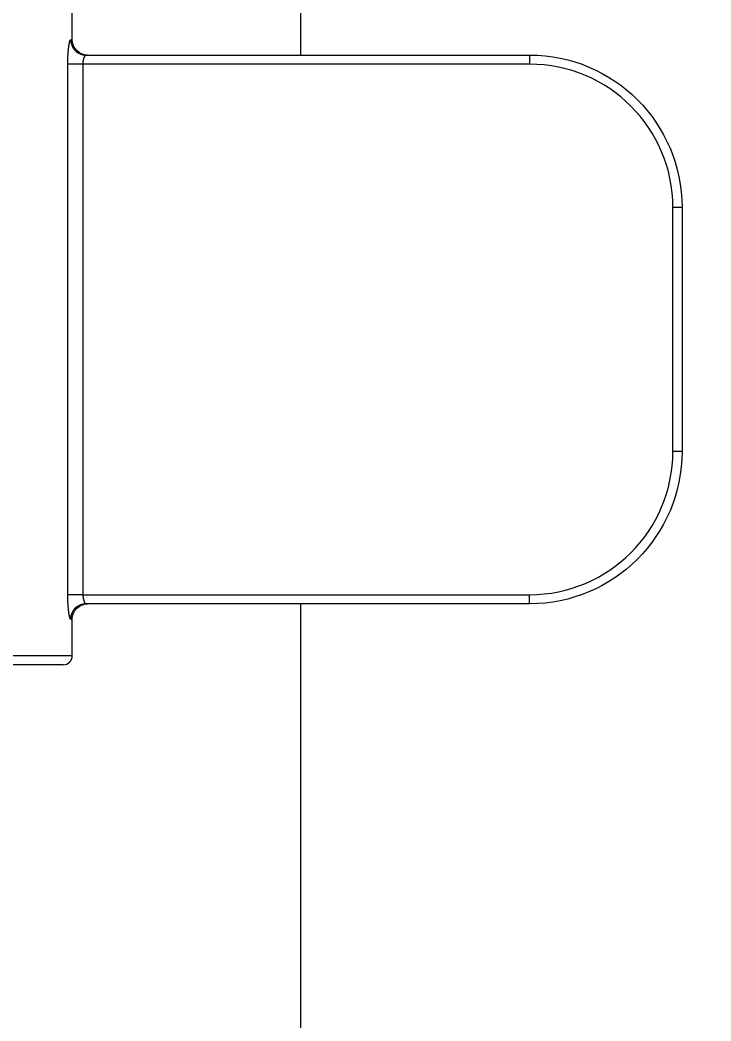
# Model space of a CAD drawing. Extents: x 14045 to 14886, y -16070 to -15475.
# Drawn here: x 14247.28 to 14269.95, y -15740.3 to -15707.47 of the extents above; entities that cross this region are included whole.
import ezdxf

# ---------------------------------------------------------------- set-up
doc = ezdxf.new("R2010")
doc.units = 0
doc.header["$MEASUREMENT"] = 0
doc.layers.get('0').update_dxf_attribs({"color": 3, "linetype": 'CONTINUOUS'})
doc.layers.add('DIM_', color=6, linetype='CONTINUOUS', lineweight=9)
doc.styles.get("Standard").update_dxf_attribs({"font": ''})
doc.styles.get('Standard').set_extended_font_data('Gulim')
doc.dimstyles.new('사본(2) STANDARD', dxfattribs={"dimscale": 0, "dimtxt": 5, "dimasz": 5, "dimexe": 1.25, "dimexo": 0.625, "dimgap": 1.5, "dimtad": 3, "dimtih": 1, "dimtoh": 1, "dimdec": 1, "dimzin": 9, "dimdsep": 46, "dimtxsty": 'Standard', "dimcen": 2.5, "dimclrd": 3, "dimclre": 3, "dimclrt": 4, "dimadec": 0, "dimazin": 0, "dimtfac": 1, "dimtdec": 1, "dimtmove": 0, "dimatfit": 3, "dimfxl": 1.25, "dimtfill": 1, "dimtolj": 1, "dimtzin": 0, "dimarcsym": 0})

# ---------------------------------------------------------------- blocks, each defined once
blk = doc.blocks.new('*D14')
at = {"layer": 'DIM_', "color": 3, "lineweight": -2, "transparency": 16777216}
for p, q in [((14237.123, -15644.514), (14303.387, -15644.514)), ((14302.137, -15649.514), (14302.137, -15720.494)), ((14302.137, -15799.614), (14302.137, -15728.634)), ((14261.523, -15804.614), (14303.387, -15804.614))]:
    blk.add_line(p, q, dxfattribs=at)
at = {"layer": 'DIM_', "color": 3, "transparency": 16777216}
for points in [[(14301.304, -15649.514), (14302.971, -15649.514), (14302.137, -15644.514)], [(14301.304, -15799.614), (14302.971, -15799.614), (14302.137, -15804.614)]]:
    blk.add_solid(points, dxfattribs=at)
at = {"layer": 'DIM_', "color": 4, "transparency": 16777216, "insert": (14302.137, -15724.564), "char_height": 5, "attachment_point": 5, "bg_fill": 3, "box_fill_scale": 1.25, "bg_fill_color": 256, "bg_fill_true_color": 13158600, "bg_fill_transparency": 0}
blk.add_mtext('\\A1;160.1', dxfattribs=at)

msp = doc.modelspace()

# ---------------------------------------------------------------- linework, layer by layer
at = {"linetype": 'Continuous', "lineweight": 18, "extrusion": (0, 1, 0)}
for p, q in [((14256.498, -15708.614), (14256.498, -15691.814)), ((14248.998, -15708.114), (14248.998, -15706.814)), ((14249.442, -15708.614), (14263.998, -15708.614)), ((14268.998, -15713.614), (14268.998, -15721.614)), ((14263.998, -15726.614), (14249.442, -15726.614)), ((14256.498, -15796.814), (14256.498, -15726.615)), ((14248.998, -15728.314), (14248.998, -15727.114)), ((14248.698, -15728.614), (14224.298, -15728.614))]:
    msp.add_line(p, q, dxfattribs=at)
at = {"linetype": 'Continuous', "lineweight": 13, "extrusion": (0, 1, 0)}
for p, q in [((14248.998, -15708.114), (14248.944, -15708.114)), ((14263.998, -15708.614), (14263.998, -15708.914)), ((14248.849, -15726.314), (14248.849, -15708.914)), ((14249.343, -15708.914), (14248.849, -15708.914)), ((14249.343, -15708.914), (14249.343, -15726.314)), ((14263.998, -15708.914), (14249.343, -15708.914)), ((14268.998, -15713.614), (14268.698, -15713.614)), ((14268.698, -15721.614), (14268.698, -15713.614)), ((14268.998, -15721.614), (14268.698, -15721.614)), ((14249.343, -15726.314), (14248.849, -15726.314)), ((14249.343, -15726.314), (14263.998, -15726.314)), ((14263.998, -15726.614), (14263.998, -15726.314)), ((14248.944, -15727.114), (14248.998, -15727.114)), ((14223.998, -15728.314), (14248.998, -15728.314))]:
    msp.add_line(p, q, dxfattribs=at)
at = {"linetype": 'Continuous', "lineweight": 18, "extrusion": (0, 0, -1)}
for centre, radius, start, end in [((-14249.498, -15708.114), 0.5, 270, 0), ((-14263.998, -15713.614), 5, 90, 180), ((-14263.998, -15721.614), 5, 180, 270), ((-14249.498, -15727.114), 0.5, 0, 90)]:
    msp.add_arc(centre, radius, start, end, dxfattribs=at)
at = {"linetype": 'Continuous', "lineweight": 13}
for centre, start, end in [((14263.998, -15713.614), 0, 90), ((14263.998, -15721.614), 270, 0)]:
    msp.add_arc(centre, 4.7, start, end, dxfattribs=at)
at = {"linetype": 'Continuous', "lineweight": 18}
msp.add_arc((14248.698, -15728.314), 0.3, 270, 0, dxfattribs=at)
for centre, start_param, end_param in [((14249.442, -15708.114), 1.570796, 3.141593), ((14249.442, -15727.114), 0, 1.570796)]:
    msp.add_ellipse(centre, major_axis=(0, 0.5), ratio=0.995731, start_param=start_param, end_param=end_param, dxfattribs=at)
at = {"linetype": 'Continuous', "lineweight": 13}
for points, knots in [([(14248.849, -15708.914), (14248.849, -15708.908), (14248.849, -15708.897), (14248.849, -15708.881), (14248.849, -15708.864), (14248.849, -15708.848), (14248.849, -15708.832), (14248.85, -15708.816), (14248.85, -15708.8), (14248.85, -15708.784), (14248.851, -15708.769), (14248.851, -15708.753), (14248.852, -15708.738), (14248.852, -15708.723), (14248.853, -15708.708), (14248.853, -15708.693), (14248.854, -15708.678), (14248.855, -15708.663), (14248.855, -15708.649), (14248.856, -15708.634), (14248.857, -15708.62), (14248.858, -15708.605), (14248.858, -15708.591), (14248.859, -15708.577), (14248.86, -15708.564), (14248.861, -15708.55), (14248.862, -15708.536), (14248.863, -15708.523), (14248.864, -15708.509), (14248.866, -15708.496), (14248.867, -15708.483), (14248.868, -15708.47), (14248.869, -15708.457), (14248.871, -15708.445), (14248.872, -15708.432), (14248.873, -15708.419), (14248.875, -15708.407), (14248.876, -15708.395), (14248.877, -15708.383), (14248.879, -15708.371), (14248.88, -15708.359), (14248.882, -15708.344), (14248.885, -15708.326), (14248.888, -15708.305), (14248.891, -15708.285), (14248.894, -15708.267), (14248.897, -15708.249), (14248.9, -15708.233), (14248.903, -15708.217), (14248.906, -15708.203), (14248.909, -15708.19), (14248.912, -15708.178), (14248.915, -15708.166), (14248.918, -15708.156), (14248.921, -15708.147), (14248.924, -15708.139), (14248.927, -15708.133), (14248.93, -15708.127), (14248.933, -15708.122), (14248.936, -15708.118), (14248.938, -15708.116), (14248.941, -15708.114), (14248.943, -15708.114), (14248.944, -15708.114)], [0, 0, 0, 0, 0.013404, 0.026713, 0.039931, 0.053062, 0.06611, 0.079079, 0.091973, 0.104797, 0.117555, 0.130251, 0.142889, 0.155475, 0.168013, 0.180508, 0.192964, 0.205386, 0.217779, 0.230147, 0.242496, 0.254831, 0.267155, 0.279475, 0.291795, 0.30412, 0.316454, 0.328804, 0.341173, 0.353567, 0.365989, 0.378446, 0.390942, 0.403481, 0.416069, 0.428709, 0.441407, 0.454166, 0.466992, 0.479888, 0.492859, 0.505909, 0.530721, 0.555188, 0.579341, 0.603212, 0.626833, 0.650238, 0.673462, 0.696541, 0.71951, 0.742407, 0.765268, 0.788131, 0.811034, 0.834013, 0.857104, 0.880346, 0.903771, 0.927416, 0.951315, 0.975499, 1, 1, 1, 1]), ([(14248.944, -15727.114), (14248.944, -15727.114), (14248.943, -15727.114), (14248.942, -15727.113), (14248.94, -15727.113), (14248.939, -15727.112), (14248.938, -15727.111), (14248.936, -15727.11), (14248.935, -15727.108), (14248.934, -15727.107), (14248.932, -15727.105), (14248.931, -15727.103), (14248.93, -15727.1), (14248.928, -15727.098), (14248.927, -15727.095), (14248.926, -15727.092), (14248.924, -15727.089), (14248.923, -15727.085), (14248.921, -15727.082), (14248.92, -15727.078), (14248.919, -15727.074), (14248.917, -15727.07), (14248.916, -15727.065), (14248.915, -15727.06), (14248.913, -15727.055), (14248.912, -15727.05), (14248.91, -15727.045), (14248.909, -15727.039), (14248.908, -15727.033), (14248.906, -15727.027), (14248.905, -15727.021), (14248.904, -15727.014), (14248.902, -15727.008), (14248.901, -15727.001), (14248.899, -15726.993), (14248.898, -15726.986), (14248.897, -15726.978), (14248.895, -15726.971), (14248.894, -15726.963), (14248.893, -15726.954), (14248.891, -15726.946), (14248.89, -15726.937), (14248.889, -15726.928), (14248.887, -15726.919), (14248.886, -15726.91), (14248.884, -15726.9), (14248.883, -15726.89), (14248.881, -15726.876), (14248.879, -15726.858), (14248.876, -15726.835), (14248.874, -15726.812), (14248.871, -15726.788), (14248.869, -15726.764), (14248.866, -15726.739), (14248.864, -15726.714), (14248.862, -15726.688), (14248.86, -15726.662), (14248.858, -15726.635), (14248.857, -15726.608), (14248.855, -15726.581), (14248.854, -15726.553), (14248.853, -15726.525), (14248.852, -15726.496), (14248.851, -15726.467), (14248.85, -15726.437), (14248.85, -15726.407), (14248.849, -15726.376), (14248.849, -15726.345), (14248.849, -15726.324), (14248.849, -15726.314)], [0, 0, 0, 0, 0.011223, 0.022376, 0.033462, 0.044485, 0.055448, 0.066352, 0.077203, 0.088002, 0.098753, 0.10946, 0.120124, 0.130751, 0.141343, 0.151903, 0.162435, 0.172943, 0.18343, 0.193899, 0.204353, 0.214798, 0.225235, 0.235669, 0.246102, 0.25654, 0.266984, 0.277439, 0.287909, 0.298396, 0.308904, 0.319437, 0.329998, 0.340591, 0.351218, 0.361884, 0.372592, 0.383344, 0.394145, 0.404996, 0.415903, 0.426867, 0.437891, 0.44898, 0.460134, 0.471359, 0.482656, 0.494028, 0.518814, 0.543328, 0.567599, 0.591658, 0.615536, 0.639265, 0.662879, 0.68641, 0.709893, 0.733361, 0.756848, 0.780388, 0.804014, 0.827761, 0.85166, 0.875743, 0.900043, 0.924589, 0.949412, 0.97454, 1, 1, 1, 1])]:
    msp.add_open_spline(points, degree=3, knots=knots, dxfattribs=at)
at = {"linetype": 'Continuous', "lineweight": 18}
for points, knots in [([(14249.442, -15708.614), (14249.441, -15708.614), (14249.44, -15708.614), (14249.438, -15708.614), (14249.435, -15708.615), (14249.433, -15708.616), (14249.431, -15708.617), (14249.428, -15708.618), (14249.426, -15708.62), (14249.424, -15708.622), (14249.421, -15708.625), (14249.419, -15708.627), (14249.416, -15708.63), (14249.414, -15708.633), (14249.412, -15708.636), (14249.409, -15708.64), (14249.407, -15708.644), (14249.404, -15708.648), (14249.401, -15708.652), (14249.399, -15708.656), (14249.396, -15708.661), (14249.394, -15708.666), (14249.391, -15708.671), (14249.389, -15708.677), (14249.386, -15708.683), (14249.383, -15708.688), (14249.381, -15708.694), (14249.377, -15708.702), (14249.373, -15708.713), (14249.369, -15708.726), (14249.364, -15708.739), (14249.361, -15708.753), (14249.357, -15708.767), (14249.354, -15708.782), (14249.351, -15708.798), (14249.349, -15708.814), (14249.347, -15708.83), (14249.346, -15708.846), (14249.344, -15708.863), (14249.343, -15708.88), (14249.343, -15708.897), (14249.343, -15708.908), (14249.343, -15708.914)], [0, 0, 0, 0, 0.019226, 0.038462, 0.057706, 0.07696, 0.096223, 0.115496, 0.134777, 0.154069, 0.17337, 0.19268, 0.212, 0.23133, 0.25067, 0.270019, 0.289379, 0.308748, 0.328128, 0.347517, 0.366917, 0.386327, 0.405748, 0.425179, 0.444621, 0.464073, 0.483535, 0.503009, 0.539171, 0.575172, 0.611025, 0.646744, 0.682346, 0.717845, 0.753257, 0.788597, 0.823881, 0.859123, 0.894341, 0.929549, 0.964764, 1, 1, 1, 1]), ([(14249.343, -15726.314), (14249.343, -15726.316), (14249.343, -15726.32), (14249.343, -15726.327), (14249.343, -15726.335), (14249.344, -15726.342), (14249.344, -15726.35), (14249.345, -15726.358), (14249.346, -15726.366), (14249.347, -15726.374), (14249.348, -15726.383), (14249.349, -15726.391), (14249.35, -15726.4), (14249.352, -15726.41), (14249.353, -15726.419), (14249.355, -15726.428), (14249.357, -15726.438), (14249.359, -15726.447), (14249.361, -15726.457), (14249.363, -15726.467), (14249.365, -15726.476), (14249.368, -15726.486), (14249.37, -15726.496), (14249.373, -15726.505), (14249.376, -15726.514), (14249.378, -15726.524), (14249.382, -15726.533), (14249.385, -15726.542), (14249.388, -15726.55), (14249.391, -15726.558), (14249.395, -15726.566), (14249.399, -15726.574), (14249.402, -15726.581), (14249.406, -15726.587), (14249.41, -15726.593), (14249.414, -15726.598), (14249.419, -15726.603), (14249.423, -15726.607), (14249.428, -15726.61), (14249.432, -15726.612), (14249.437, -15726.613), (14249.44, -15726.614), (14249.442, -15726.614)], [0, 0, 0, 0, 0.013848, 0.028243, 0.043187, 0.058685, 0.07474, 0.091355, 0.108533, 0.126275, 0.144585, 0.163464, 0.182914, 0.202936, 0.223533, 0.244705, 0.266454, 0.28878, 0.311686, 0.335172, 0.359239, 0.383888, 0.40912, 0.434935, 0.461334, 0.488318, 0.515887, 0.544043, 0.572784, 0.602113, 0.63203, 0.662534, 0.693627, 0.725309, 0.75758, 0.79044, 0.82389, 0.857931, 0.892562, 0.927783, 0.963596, 1, 1, 1, 1])]:
    msp.add_open_spline(points, degree=3, knots=knots, dxfattribs=at)

# ---------------------------------------------------------------- next in the draw order: dimensions: what is measured, and where the dimension line sits
at = {"layer": 'DIM_'}
dim = msp.add_linear_dim(base=(14302.137, -15804.614), p1=(14236.498, -15644.514), p2=(14260.898, -15804.614), angle=90, dimstyle='사본(2) STANDARD', override={"dimscale": 1, "dimtad": 0}, dxfattribs=at)
dim.commit()
dim.dimension.update_dxf_attribs({"geometry": '*D14', "text_midpoint": (14302.137, -15724.564)})

doc.saveas('drawing.dxf')
